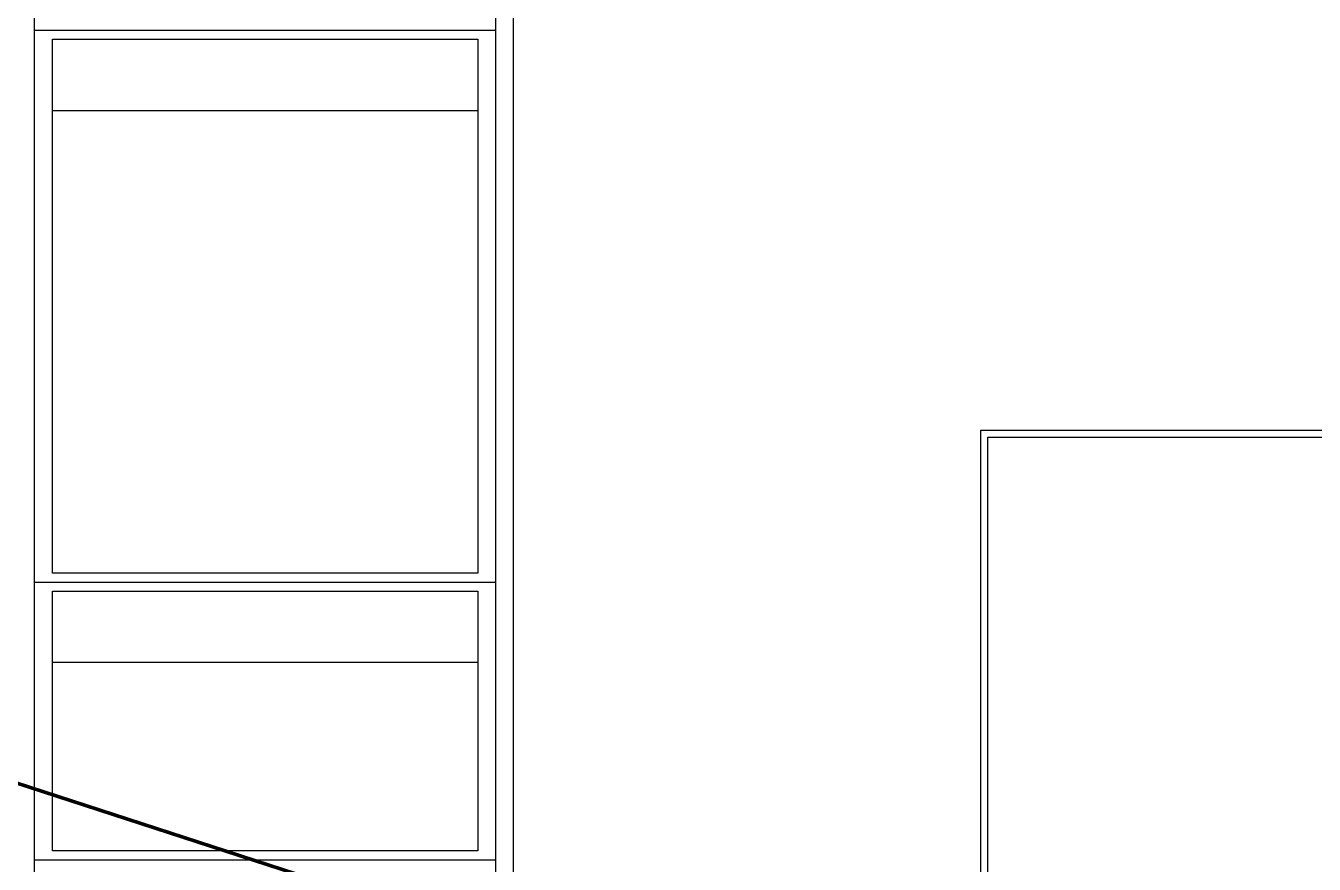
# Model space of a CAD drawing. Extents: x 0 to 840, y 0 to 273.
# Drawn here: x 642.4 to 728.7, y 59.1 to 115.2 of the extents above; entities that cross this region are included whole.
import ezdxf

# ---------------------------------------------------------------- set-up
doc = ezdxf.new("R2010")
doc.units = 0
doc.linetypes.add('1', pattern=[60.929508, 30.464754, -30.464754])
doc.layers.get('0').update_dxf_attribs({"linetype": 'CONTINUOUS'})
doc.layers.add('图框', color=7, linetype='CONTINUOUS')

msp = doc.modelspace()

# ---------------------------------------------------------------- linework, layer by layer
at = {"color": 7, "linetype": '1', "const_width": 0.239}
msp.add_lwpolyline([(0, 273.254), (840.158, 0)], dxfattribs=at)
msp.add_lwpolyline([(0, 273.254), (840.158, 0)], dxfattribs=at)
at = {"layer": '图框', "color": 7}
for points in [[(675.046, 223.54), (675.046, 4.916), (346.056, 4.916), (346.056, 223.54), (675.046, 223.54)], [(673.857, 222.351), (673.857, 6.104), (642.965, 6.104), (642.965, 222.351), (673.857, 222.351)], [(642.965, 114.951), (673.857, 114.951)], [(672.669, 114.357), (672.669, 78.576), (644.153, 78.576), (644.153, 114.357), (672.669, 114.357)], [(672.669, 114.357), (672.669, 109.562), (644.153, 109.562), (644.153, 114.357), (672.669, 114.357)], [(837.974, 88.16), (837.974, 0.71), (706.378, 0.71), (706.378, 88.16), (837.974, 88.16)], [(706.853, 1.186), (706.853, 87.685), (824.666, 87.685), (824.666, 1.186), (706.853, 1.186)], [(642.965, 77.982), (673.857, 77.982)], [(644.153, 59.981), (644.153, 77.388), (672.669, 77.388), (672.669, 59.981)], [(672.669, 77.388), (672.669, 72.593), (644.153, 72.593), (644.153, 77.388), (672.669, 77.388)], [(672.669, 72.593), (672.669, 59.981), (644.153, 59.981), (644.153, 72.593)], [(642.965, 59.387), (673.857, 59.387)]]:
    msp.add_lwpolyline(points, dxfattribs=at)
at = {"layer": '图框', "color": 7, "const_width": 0.00000000153}
for points in [[(647.601, 111.96), (646.848, 111.96), (646.641, 111.373), (646.376, 111.373), (647.073, 113.326), (647.394, 113.326), (648.08, 111.373), (647.802, 111.373), (647.601, 111.96)], [(651.419, 112.346), (651.419, 112.346), (651.409, 112.435), (651.379, 112.505), (651.329, 112.557), (651.329, 112.557), (651.267, 112.593), (651.201, 112.614), (651.13, 112.622), (651.13, 112.622), (651.023, 112.607), (650.931, 112.564), (650.854, 112.491), (650.854, 112.491), (650.796, 112.395), (650.761, 112.281), (650.749, 112.147), (650.749, 111.373), (650.527, 111.373), (650.527, 113.326), (650.749, 113.326), (650.749, 112.584), (650.749, 112.584), (650.815, 112.661), (650.882, 112.722), (650.949, 112.765), (650.949, 112.765), (651.021, 112.794), (651.105, 112.811), (651.199, 112.817), (651.199, 112.817), (651.326, 112.806), (651.433, 112.771), (651.522, 112.714), (651.522, 112.714), (651.589, 112.637), (651.628, 112.544), (651.642, 112.434), (651.642, 111.373), (651.419, 111.373), (651.419, 112.346)], [(652.204, 113.045), (651.979, 113.045), (651.979, 113.326), (652.204, 113.326)], [(653.094, 112.777), (653.094, 112.595), (652.864, 112.595), (652.864, 111.633), (652.864, 111.633), (652.866, 111.588), (652.875, 111.555), (652.889, 111.533), (652.889, 111.533), (652.911, 111.518), (652.944, 111.51), (652.987, 111.507), (652.987, 111.507), (653.028, 111.508), (653.064, 111.512), (653.094, 111.518), (653.094, 111.33), (653.094, 111.33), (653.027, 111.32), (652.966, 111.313), (652.912, 111.311), (652.912, 111.311), (652.831, 111.318), (652.764, 111.337), (652.711, 111.369), (652.711, 111.369), (652.672, 111.413), (652.649, 111.468), (652.641, 111.534), (652.641, 112.595), (652.451, 112.595), (652.451, 112.777), (652.641, 112.777), (652.641, 113.163), (652.863, 113.163), (652.863, 112.777), (653.094, 112.777)], [(656.629, 112.777), (656.629, 112.595), (656.398, 112.595), (656.398, 111.633), (656.398, 111.633), (656.401, 111.588), (656.409, 111.555), (656.423, 111.533), (656.423, 111.533), (656.446, 111.518), (656.478, 111.51), (656.521, 111.507), (656.521, 111.507), (656.563, 111.508), (656.599, 111.512), (656.629, 111.518), (656.629, 111.33), (656.629, 111.33), (656.562, 111.32), (656.501, 111.313), (656.446, 111.311), (656.446, 111.311), (656.366, 111.318), (656.299, 111.337), (656.245, 111.369), (656.245, 111.369), (656.207, 111.413), (656.183, 111.468), (656.176, 111.534), (656.176, 112.595), (655.985, 112.595), (655.985, 112.777), (656.176, 112.777), (656.176, 113.163), (656.398, 113.163), (656.398, 112.777), (656.629, 112.777)], [(657.996, 113.326), (658.143, 113.326), (657.508, 111.319), (657.361, 111.319), (657.996, 113.326)], [(658.896, 111.373), (658.896, 113.326), (659.649, 113.326), (659.649, 113.326), (659.88, 113.298), (660.074, 113.211), (660.233, 113.067), (660.233, 113.067), (660.351, 112.871), (660.422, 112.633), (660.445, 112.351), (660.445, 112.351), (660.421, 112.069), (660.35, 111.83), (660.232, 111.634), (660.232, 111.634), (660.073, 111.489), (659.878, 111.402), (659.649, 111.373), (658.896, 111.373)], [(663.704, 113.045), (663.479, 113.045), (663.479, 113.326), (663.704, 113.326)], [(647.231, 113.058), (646.909, 112.169), (647.531, 112.169)], [(648.956, 112.581), (648.956, 112.581), (648.819, 112.567), (648.706, 112.533), (648.619, 112.477), (648.619, 112.477), (648.556, 112.391), (648.519, 112.266), (648.506, 112.102), (648.506, 111.373), (648.281, 111.373), (648.281, 112.777), (648.488, 112.777), (648.488, 112.522), (648.488, 112.522), (648.551, 112.618), (648.613, 112.693), (648.674, 112.749), (648.674, 112.749), (648.736, 112.787), (648.801, 112.809), (648.871, 112.817), (648.871, 112.817), (648.893, 112.816), (648.922, 112.813), (648.956, 112.809), (648.956, 112.581)], [(650.27, 112.305), (650.044, 112.305), (650.044, 112.305), (650.023, 112.396), (649.987, 112.472), (649.937, 112.532), (649.937, 112.532), (649.874, 112.576), (649.799, 112.602), (649.712, 112.611), (649.712, 112.611), (649.599, 112.594), (649.504, 112.545), (649.427, 112.462), (649.427, 112.462), (649.369, 112.35), (649.335, 112.213), (649.324, 112.051), (649.324, 112.051), (649.335, 111.897), (649.37, 111.766), (649.428, 111.659), (649.428, 111.659), (649.507, 111.581), (649.603, 111.533), (649.717, 111.517), (649.717, 111.517), (649.883, 111.555), (649.997, 111.668), (650.06, 111.855), (650.285, 111.855), (650.285, 111.855), (650.257, 111.696), (650.2, 111.563), (650.114, 111.454), (650.114, 111.454), (650.002, 111.375), (649.868, 111.327), (649.712, 111.311), (649.712, 111.311), (649.534, 111.333), (649.383, 111.4), (649.258, 111.511), (649.258, 111.511), (649.165, 111.66), (649.109, 111.84), (649.09, 112.051), (649.09, 112.051), (649.109, 112.268), (649.166, 112.453), (649.26, 112.608), (649.26, 112.608), (649.386, 112.724), (649.538, 112.794), (649.715, 112.817), (649.715, 112.817), (649.866, 112.803), (649.996, 112.759), (650.105, 112.686), (650.105, 112.686), (650.188, 112.585), (650.243, 112.458), (650.27, 112.305)], [(652.204, 112.777), (652.204, 111.373), (651.982, 111.373), (651.982, 112.777), (652.204, 112.777)], [(654.495, 112), (653.461, 112), (653.461, 112), (653.476, 111.863), (653.514, 111.746), (653.575, 111.649), (653.575, 111.649), (653.656, 111.576), (653.756, 111.532), (653.874, 111.518), (653.874, 111.518), (654.036, 111.549), (654.158, 111.643), (654.241, 111.799), (654.466, 111.799), (654.466, 111.799), (654.425, 111.657), (654.358, 111.537), (654.265, 111.44), (654.265, 111.44), (654.15, 111.368), (654.017, 111.326), (653.866, 111.311), (653.866, 111.311), (653.683, 111.333), (653.527, 111.4), (653.399, 111.511), (653.399, 111.511), (653.304, 111.66), (653.247, 111.842), (653.228, 112.056), (653.228, 112.056), (653.247, 112.271), (653.306, 112.456), (653.403, 112.61), (653.403, 112.61), (653.533, 112.725), (653.689, 112.794), (653.871, 112.817), (653.871, 112.817), (654.218, 112.726), (654.426, 112.454), (654.495, 112)], [(654.257, 112.182), (654.257, 112.182), (654.245, 112.297), (654.208, 112.399), (654.147, 112.488), (654.147, 112.488), (654.067, 112.556), (653.974, 112.597), (653.868, 112.611), (653.868, 112.611), (653.762, 112.598), (653.67, 112.559), (653.59, 112.494), (653.59, 112.494), (653.527, 112.408), (653.486, 112.304), (653.466, 112.182)], [(655.835, 112.305), (655.61, 112.305), (655.61, 112.305), (655.589, 112.396), (655.553, 112.472), (655.503, 112.532), (655.503, 112.532), (655.44, 112.576), (655.365, 112.602), (655.278, 112.611), (655.278, 112.611), (655.165, 112.594), (655.07, 112.545), (654.993, 112.462), (654.993, 112.462), (654.935, 112.35), (654.901, 112.213), (654.889, 112.051), (654.889, 112.051), (654.901, 111.897), (654.936, 111.766), (654.994, 111.659), (654.994, 111.659), (655.072, 111.581), (655.169, 111.533), (655.283, 111.517), (655.283, 111.517), (655.449, 111.555), (655.563, 111.668), (655.626, 111.855), (655.851, 111.855), (655.851, 111.855), (655.823, 111.696), (655.765, 111.563), (655.68, 111.454), (655.68, 111.454), (655.568, 111.375), (655.434, 111.327), (655.278, 111.311), (655.278, 111.311), (655.1, 111.333), (654.948, 111.4), (654.823, 111.511), (654.823, 111.511), (654.73, 111.66), (654.675, 111.84), (654.656, 112.051), (654.656, 112.051), (654.675, 112.268), (654.732, 112.453), (654.826, 112.608), (654.826, 112.608), (654.952, 112.724), (655.104, 112.794), (655.28, 112.817), (655.28, 112.817), (655.432, 112.803), (655.562, 112.759), (655.67, 112.686), (655.67, 112.686), (655.754, 112.585), (655.809, 112.458), (655.835, 112.305)], [(659.607, 111.593), (659.607, 111.593), (659.784, 111.614), (659.931, 111.678), (660.046, 111.785), (660.046, 111.785), (660.129, 111.934), (660.179, 112.121), (660.196, 112.348), (660.196, 112.348), (660.179, 112.577), (660.129, 112.765), (660.046, 112.914), (660.046, 112.914), (659.931, 113.021), (659.784, 113.085), (659.607, 113.107), (659.146, 113.107), (659.146, 111.593)], [(661.9, 112), (660.866, 112), (660.866, 112), (660.881, 111.863), (660.919, 111.746), (660.98, 111.649), (660.98, 111.649), (661.061, 111.576), (661.161, 111.532), (661.278, 111.518), (661.278, 111.518), (661.441, 111.549), (661.563, 111.643), (661.646, 111.799), (661.871, 111.799), (661.871, 111.799), (661.829, 111.657), (661.762, 111.537), (661.67, 111.44), (661.67, 111.44), (661.555, 111.368), (661.422, 111.326), (661.27, 111.311), (661.27, 111.311), (661.088, 111.333), (660.932, 111.4), (660.804, 111.511), (660.804, 111.511), (660.709, 111.66), (660.652, 111.842), (660.633, 112.056), (660.633, 112.056), (660.652, 112.271), (660.711, 112.456), (660.808, 112.61), (660.808, 112.61), (660.938, 112.725), (661.094, 112.794), (661.276, 112.817), (661.276, 112.817), (661.623, 112.726), (661.831, 112.454), (661.9, 112)], [(661.662, 112.182), (661.662, 112.182), (661.65, 112.297), (661.613, 112.399), (661.552, 112.488), (661.552, 112.488), (661.472, 112.556), (661.379, 112.597), (661.273, 112.611), (661.273, 112.611), (661.167, 112.598), (661.074, 112.559), (660.995, 112.494), (660.995, 112.494), (660.932, 112.408), (660.891, 112.304), (660.871, 112.182)], [(662.308, 111.791), (662.308, 111.791), (662.324, 111.713), (662.353, 111.646), (662.395, 111.591), (662.395, 111.591), (662.455, 111.55), (662.54, 111.526), (662.651, 111.518), (662.651, 111.518), (662.742, 111.524), (662.821, 111.544), (662.888, 111.578), (662.888, 111.578), (662.937, 111.622), (662.967, 111.676), (662.977, 111.737), (662.977, 111.737), (662.972, 111.786), (662.955, 111.827), (662.926, 111.861), (662.926, 111.861), (662.885, 111.889), (662.83, 111.913), (662.76, 111.933), (662.551, 111.984), (662.551, 111.984), (662.402, 112.027), (662.286, 112.076), (662.204, 112.133), (662.204, 112.133), (662.15, 112.201), (662.117, 112.286), (662.106, 112.389), (662.106, 112.389), (662.123, 112.51), (662.172, 112.614), (662.254, 112.701), (662.254, 112.701), (662.363, 112.766), (662.493, 112.804), (662.645, 112.817), (662.645, 112.817), (662.795, 112.805), (662.92, 112.767), (663.02, 112.705), (663.02, 112.705), (663.094, 112.619), (663.138, 112.513), (663.154, 112.386), (662.918, 112.386), (662.918, 112.386), (662.884, 112.511), (662.79, 112.586), (662.637, 112.611), (662.637, 112.611), (662.552, 112.605), (662.48, 112.585), (662.42, 112.554), (662.42, 112.554), (662.375, 112.511), (662.349, 112.459), (662.34, 112.399), (662.34, 112.399), (662.346, 112.353), (662.367, 112.312), (662.401, 112.278), (662.401, 112.278), (662.451, 112.248), (662.517, 112.221), (662.599, 112.198), (662.814, 112.147), (662.814, 112.147), (662.94, 112.109), (663.041, 112.061), (663.117, 112.004), (663.117, 112.004), (663.169, 111.936), (663.2, 111.853), (663.21, 111.756), (663.21, 111.756), (663.193, 111.63), (663.141, 111.522), (663.054, 111.432), (663.054, 111.432), (662.937, 111.365), (662.796, 111.325), (662.632, 111.312), (662.632, 111.312), (662.328, 111.365), (662.141, 111.525), (662.072, 111.791), (662.308, 111.791)], [(663.704, 112.777), (663.704, 111.373), (663.481, 111.373), (663.481, 112.777), (663.704, 112.777)], [(664.556, 111.311), (664.556, 111.311), (664.4, 111.334), (664.263, 111.401), (664.143, 111.514), (664.143, 111.514), (664.051, 111.663), (663.995, 111.842), (663.977, 112.051), (663.977, 112.051), (663.995, 112.265), (664.05, 112.45), (664.142, 112.605), (664.142, 112.605), (664.263, 112.723), (664.407, 112.794), (664.575, 112.817), (664.575, 112.817), (664.739, 112.79), (664.882, 112.709), (665.003, 112.573), (664.976, 112.777), (665.21, 112.777), (665.21, 111.603), (665.21, 111.603), (665.207, 111.476), (665.199, 111.364), (665.186, 111.267), (665.186, 111.267), (665.165, 111.179), (665.135, 111.095), (665.097, 111.016), (665.097, 111.016), (665.047, 110.946), (664.983, 110.889), (664.905, 110.845), (664.905, 110.845), (664.813, 110.814), (664.705, 110.795), (664.582, 110.789), (664.582, 110.789), (664.429, 110.801), (664.298, 110.839), (664.189, 110.901), (664.189, 110.901), (664.105, 110.986), (664.049, 111.089), (664.022, 111.212), (664.25, 111.212), (664.25, 111.212), (664.305, 111.081), (664.418, 111.002), (664.591, 110.976), (664.591, 110.976), (664.725, 110.99), (664.828, 111.033), (664.899, 111.104), (664.899, 111.104), (664.945, 111.203), (664.973, 111.332), (664.982, 111.491), (664.982, 111.563), (664.982, 111.563), (664.919, 111.482), (664.854, 111.418), (664.788, 111.37), (664.788, 111.37), (664.717, 111.338), (664.64, 111.318), (664.556, 111.311)], [(664.599, 112.611), (664.487, 112.595), (664.393, 112.546), (664.315, 112.464), (664.315, 112.464), (664.257, 112.354), (664.222, 112.221), (664.21, 112.064), (664.21, 112.064), (664.222, 111.907), (664.257, 111.773), (664.315, 111.664), (664.315, 111.664), (664.393, 111.583), (664.488, 111.534), (664.601, 111.518), (664.601, 111.518), (664.711, 111.534), (664.804, 111.581), (664.88, 111.661), (664.88, 111.661), (664.937, 111.769), (664.971, 111.9), (664.982, 112.056), (664.982, 112.056), (664.971, 112.218), (664.937, 112.355), (664.881, 112.465), (664.881, 112.465), (664.805, 112.546), (664.711, 112.595), (664.599, 112.611)], [(665.531, 112.777), (665.738, 112.777), (665.738, 112.541), (665.738, 112.541), (665.802, 112.63), (665.869, 112.701), (665.94, 112.753), (665.94, 112.753), (666.018, 112.789), (666.106, 112.81), (666.204, 112.817), (666.204, 112.817), (666.33, 112.806), (666.439, 112.771), (666.528, 112.713), (666.528, 112.713), (666.595, 112.635), (666.635, 112.543), (666.649, 112.434), (666.649, 111.373), (666.426, 111.373), (666.426, 112.346), (666.426, 112.346), (666.418, 112.424), (666.392, 112.491), (666.349, 112.547), (666.349, 112.547), (666.29, 112.588), (666.22, 112.613), (666.137, 112.622), (666.137, 112.622), (666.03, 112.607), (665.938, 112.564), (665.861, 112.492), (665.861, 112.492), (665.803, 112.396), (665.768, 112.281), (665.756, 112.147), (665.756, 111.373), (665.531, 111.373), (665.531, 112.777)], [(668.157, 112), (667.123, 112), (667.123, 112), (667.138, 111.863), (667.176, 111.746), (667.237, 111.649), (667.237, 111.649), (667.318, 111.576), (667.418, 111.532), (667.536, 111.518), (667.536, 111.518), (667.698, 111.549), (667.82, 111.643), (667.903, 111.799), (668.128, 111.799), (668.128, 111.799), (668.086, 111.657), (668.019, 111.537), (667.927, 111.44), (667.927, 111.44), (667.812, 111.368), (667.679, 111.326), (667.528, 111.311), (667.528, 111.311), (667.345, 111.333), (667.189, 111.4), (667.061, 111.511), (667.061, 111.511), (666.966, 111.66), (666.909, 111.842), (666.89, 112.056), (666.89, 112.056), (666.909, 112.271), (666.968, 112.456), (667.065, 112.61), (667.065, 112.61), (667.195, 112.725), (667.351, 112.794), (667.533, 112.817), (667.533, 112.817), (667.88, 112.726), (668.088, 112.454), (668.157, 112)], [(667.919, 112.182), (667.919, 112.182), (667.907, 112.297), (667.87, 112.399), (667.809, 112.488), (667.809, 112.488), (667.729, 112.556), (667.636, 112.597), (667.53, 112.611), (667.53, 112.611), (667.424, 112.598), (667.332, 112.559), (667.252, 112.494), (667.252, 112.494), (667.189, 112.408), (667.148, 112.304), (667.128, 112.182)], [(669.074, 112.581), (669.074, 112.581), (668.936, 112.567), (668.824, 112.533), (668.736, 112.477), (668.736, 112.477), (668.674, 112.391), (668.636, 112.266), (668.624, 112.102), (668.624, 111.373), (668.399, 111.373), (668.399, 112.777), (668.605, 112.777), (668.605, 112.522), (668.605, 112.522), (668.669, 112.618), (668.731, 112.693), (668.791, 112.749), (668.791, 112.749), (668.853, 112.787), (668.919, 112.809), (668.988, 112.817), (668.988, 112.817), (669.011, 112.816), (669.039, 112.813), (669.074, 112.809), (669.074, 112.581)], [(647.875, 75.745), (647.875, 75.745), (647.858, 75.589), (647.807, 75.456), (647.723, 75.344), (647.723, 75.344), (647.612, 75.26), (647.48, 75.209), (647.328, 75.193), (646.714, 75.193), (646.714, 74.365), (646.465, 74.365), (646.465, 76.318), (647.271, 76.318), (647.271, 76.318), (647.45, 76.302), (647.598, 76.252), (647.718, 76.17), (647.718, 76.17), (647.805, 76.056), (647.857, 75.915), (647.875, 75.745)], [(647.234, 75.412), (647.234, 75.412), (647.345, 75.423), (647.438, 75.453), (647.514, 75.504), (647.514, 75.504), (647.57, 75.572), (647.603, 75.656), (647.614, 75.756), (647.614, 75.756), (647.603, 75.855), (647.57, 75.939), (647.514, 76.007), (647.514, 76.007), (647.438, 76.058), (647.345, 76.088), (647.234, 76.099), (646.714, 76.099), (646.714, 75.412)], [(650.787, 76.037), (650.565, 76.037), (650.565, 76.318), (650.787, 76.318)], [(654.461, 75.769), (654.461, 75.587), (654.231, 75.587), (654.231, 74.625), (654.231, 74.625), (654.234, 74.58), (654.242, 74.547), (654.256, 74.524), (654.256, 74.524), (654.278, 74.51), (654.311, 74.502), (654.354, 74.499), (654.354, 74.499), (654.396, 74.5), (654.432, 74.504), (654.461, 74.509), (654.461, 74.322), (654.461, 74.322), (654.395, 74.311), (654.334, 74.305), (654.279, 74.303), (654.279, 74.303), (654.198, 74.31), (654.131, 74.329), (654.078, 74.361), (654.078, 74.361), (654.039, 74.405), (654.016, 74.46), (654.008, 74.526), (654.008, 75.587), (653.818, 75.587), (653.818, 75.769), (654.008, 75.769), (654.008, 76.155), (654.231, 76.155), (654.231, 75.769), (654.461, 75.769)], [(656.927, 76.318), (656.927, 74.365), (656.645, 74.365), (655.635, 75.948), (655.635, 74.365), (655.399, 74.365), (655.399, 76.318), (655.67, 76.318), (656.691, 74.721), (656.691, 76.318), (656.927, 76.318)], [(648.845, 75.573), (648.845, 75.573), (648.707, 75.559), (648.595, 75.524), (648.507, 75.469), (648.507, 75.469), (648.444, 75.383), (648.407, 75.258), (648.394, 75.093), (648.394, 74.365), (648.169, 74.365), (648.169, 75.769), (648.376, 75.769), (648.376, 75.514), (648.376, 75.514), (648.439, 75.61), (648.501, 75.685), (648.562, 75.74), (648.562, 75.74), (648.624, 75.778), (648.689, 75.801), (648.759, 75.809), (648.759, 75.809), (648.782, 75.808), (648.81, 75.805), (648.845, 75.801), (648.845, 75.573)], [(649.611, 75.809), (649.611, 75.809), (649.798, 75.787), (649.955, 75.72), (650.081, 75.609), (650.081, 75.609), (650.174, 75.458), (650.23, 75.27), (650.249, 75.045), (650.249, 75.045), (650.23, 74.831), (650.173, 74.65), (650.079, 74.501), (650.079, 74.501), (649.951, 74.391), (649.796, 74.325), (649.614, 74.303), (649.614, 74.303), (649.428, 74.325), (649.272, 74.392), (649.146, 74.503), (649.146, 74.503), (649.053, 74.653), (648.997, 74.837), (648.978, 75.056), (648.978, 75.056), (648.997, 75.275), (649.054, 75.459), (649.147, 75.61), (649.147, 75.61), (649.274, 75.72), (649.428, 75.787), (649.611, 75.809)], [(649.613, 75.603), (649.497, 75.587), (649.399, 75.538), (649.319, 75.457), (649.319, 75.457), (649.259, 75.347), (649.223, 75.214), (649.212, 75.056), (649.212, 75.056), (649.223, 74.899), (649.259, 74.765), (649.319, 74.656), (649.319, 74.656), (649.399, 74.575), (649.497, 74.526), (649.613, 74.51), (649.613, 74.51), (649.728, 74.526), (649.826, 74.575), (649.907, 74.656), (649.907, 74.656), (649.967, 74.764), (650.003, 74.895), (650.015, 75.048), (650.015, 75.048), (650.004, 75.209), (649.968, 75.345), (649.91, 75.455), (649.91, 75.455), (649.83, 75.537), (649.731, 75.587), (649.613, 75.603)], [(650.565, 75.769), (650.787, 75.769), (650.787, 74.073), (650.787, 74.073), (650.745, 73.91), (650.617, 73.813), (650.404, 73.781), (650.404, 73.781), (650.38, 73.781), (650.355, 73.784), (650.329, 73.789), (650.329, 73.979), (650.329, 73.979), (650.35, 73.976), (650.371, 73.974), (650.391, 73.973), (650.391, 73.973), (650.449, 73.978), (650.494, 73.992), (650.526, 74.015), (650.526, 74.015), (650.548, 74.05), (650.561, 74.098), (650.565, 74.161), (650.565, 75.769)], [(652.328, 74.992), (651.294, 74.992), (651.294, 74.992), (651.309, 74.855), (651.347, 74.738), (651.408, 74.641), (651.408, 74.641), (651.489, 74.568), (651.589, 74.524), (651.707, 74.509), (651.707, 74.509), (651.869, 74.541), (651.991, 74.634), (652.074, 74.791), (652.299, 74.791), (652.299, 74.791), (652.257, 74.648), (652.19, 74.529), (652.098, 74.432), (652.098, 74.432), (651.983, 74.36), (651.85, 74.317), (651.698, 74.303), (651.698, 74.303), (651.516, 74.325), (651.36, 74.392), (651.232, 74.503), (651.232, 74.503), (651.137, 74.652), (651.08, 74.834), (651.061, 75.048), (651.061, 75.048), (651.08, 75.263), (651.139, 75.448), (651.236, 75.601), (651.236, 75.601), (651.366, 75.717), (651.522, 75.786), (651.704, 75.809), (651.704, 75.809), (652.051, 75.718), (652.259, 75.446), (652.328, 74.992)], [(652.09, 75.174), (652.09, 75.174), (652.078, 75.289), (652.041, 75.391), (651.98, 75.479), (651.98, 75.479), (651.9, 75.548), (651.807, 75.589), (651.701, 75.603), (651.701, 75.603), (651.595, 75.59), (651.502, 75.551), (651.423, 75.486), (651.423, 75.486), (651.36, 75.4), (651.319, 75.296), (651.299, 75.174)], [(653.668, 75.297), (653.443, 75.297), (653.443, 75.297), (653.422, 75.388), (653.386, 75.463), (653.336, 75.524), (653.336, 75.524), (653.273, 75.567), (653.198, 75.594), (653.111, 75.603), (653.111, 75.603), (652.998, 75.586), (652.903, 75.537), (652.825, 75.454), (652.825, 75.454), (652.768, 75.342), (652.734, 75.205), (652.722, 75.043), (652.722, 75.043), (652.734, 74.888), (652.769, 74.758), (652.827, 74.651), (652.827, 74.651), (652.905, 74.572), (653.002, 74.525), (653.116, 74.509), (653.116, 74.509), (653.281, 74.547), (653.396, 74.659), (653.459, 74.847), (653.684, 74.847), (653.684, 74.847), (653.655, 74.688), (653.598, 74.554), (653.512, 74.446), (653.512, 74.446), (653.401, 74.367), (653.267, 74.319), (653.11, 74.303), (653.11, 74.303), (652.933, 74.325), (652.781, 74.392), (652.656, 74.503), (652.656, 74.503), (652.563, 74.651), (652.507, 74.831), (652.489, 75.043), (652.489, 75.043), (652.508, 75.259), (652.564, 75.445), (652.659, 75.6), (652.659, 75.6), (652.785, 75.716), (652.936, 75.786), (653.113, 75.809), (653.113, 75.809), (653.265, 75.794), (653.395, 75.751), (653.503, 75.678), (653.503, 75.678), (653.586, 75.577), (653.641, 75.45), (653.668, 75.297)], [(657.283, 75.353), (657.283, 75.353), (657.353, 75.607), (657.54, 75.758), (657.846, 75.809), (657.846, 75.809), (658.005, 75.798), (658.136, 75.766), (658.24, 75.711), (658.24, 75.711), (658.314, 75.636), (658.359, 75.541), (658.374, 75.426), (658.374, 74.6), (658.374, 74.6), (658.387, 74.539), (658.427, 74.503), (658.494, 74.491), (658.494, 74.491), (658.51, 74.491), (658.526, 74.493), (658.542, 74.496), (658.542, 74.327), (658.542, 74.327), (658.484, 74.314), (658.433, 74.306), (658.39, 74.303), (658.39, 74.303), (658.324, 74.309), (658.27, 74.325), (658.228, 74.353), (658.228, 74.353), (658.196, 74.392), (658.173, 74.444), (658.159, 74.509), (658.159, 74.509), (658.006, 74.395), (657.847, 74.326), (657.682, 74.303), (657.682, 74.303), (657.551, 74.316), (657.439, 74.353), (657.346, 74.416), (657.346, 74.416), (657.277, 74.499), (657.235, 74.6), (657.221, 74.718), (657.221, 74.718), (657.223, 74.758), (657.227, 74.796), (657.233, 74.831), (657.233, 74.831), (657.242, 74.863), (657.251, 74.893), (657.26, 74.921), (657.26, 74.921), (657.272, 74.946), (657.29, 74.97), (657.312, 74.993), (657.312, 74.993), (657.336, 75.014), (657.357, 75.032), (657.375, 75.048), (657.375, 75.048), (657.396, 75.062), (657.425, 75.076), (657.461, 75.09), (657.461, 75.09), (657.498, 75.102), (657.529, 75.112), (657.554, 75.119), (657.554, 75.119), (657.58, 75.126), (657.618, 75.133), (657.666, 75.142), (657.666, 75.142), (657.715, 75.15), (657.754, 75.156), (657.784, 75.16), (657.784, 75.16), (657.816, 75.165), (657.86, 75.171), (657.918, 75.179), (657.918, 75.179), (657.997, 75.192), (658.057, 75.209), (658.1, 75.23), (658.1, 75.23), (658.129, 75.257), (658.145, 75.292), (658.151, 75.334), (658.151, 75.393), (658.151, 75.393), (658.142, 75.456), (658.115, 75.508), (658.069, 75.549), (658.069, 75.549), (658.007, 75.579), (657.93, 75.596), (657.838, 75.602), (657.838, 75.602), (657.742, 75.596), (657.664, 75.576), (657.602, 75.542), (657.602, 75.542), (657.556, 75.494), (657.524, 75.431), (657.508, 75.353), (657.283, 75.353)], [(658.757, 75.769), (658.963, 75.769), (658.963, 75.571), (658.963, 75.571), (659.025, 75.647), (659.089, 75.708), (659.155, 75.753), (659.155, 75.753), (659.226, 75.784), (659.306, 75.803), (659.395, 75.809), (659.395, 75.809), (659.552, 75.785), (659.678, 75.714), (659.773, 75.595), (659.773, 75.595), (659.838, 75.666), (659.904, 75.721), (659.968, 75.761), (659.968, 75.761), (660.037, 75.788), (660.116, 75.804), (660.204, 75.809), (660.204, 75.809), (660.325, 75.798), (660.425, 75.764), (660.506, 75.709), (660.506, 75.709), (660.564, 75.632), (660.6, 75.535), (660.611, 75.418), (660.611, 74.365), (660.386, 74.365), (660.386, 75.332), (660.386, 75.332), (660.379, 75.415), (660.356, 75.484), (660.318, 75.54), (660.318, 75.54), (660.266, 75.581), (660.203, 75.605), (660.126, 75.613), (660.126, 75.613), (660.04, 75.601), (659.962, 75.566), (659.893, 75.506), (659.893, 75.506), (659.84, 75.43), (659.808, 75.343), (659.797, 75.246), (659.797, 74.365), (659.572, 74.365), (659.572, 75.332), (659.572, 75.332), (659.564, 75.415), (659.541, 75.484), (659.504, 75.54), (659.504, 75.54), (659.452, 75.581), (659.388, 75.605), (659.312, 75.613), (659.312, 75.613), (659.225, 75.601), (659.148, 75.566), (659.079, 75.506), (659.079, 75.506), (659.025, 75.43), (658.993, 75.343), (658.982, 75.246), (658.982, 74.365), (658.757, 74.365), (658.757, 75.769)], [(662.12, 74.992), (661.086, 74.992), (661.086, 74.992), (661.101, 74.855), (661.139, 74.738), (661.2, 74.641), (661.2, 74.641), (661.281, 74.568), (661.38, 74.524), (661.498, 74.509), (661.498, 74.509), (661.661, 74.541), (661.783, 74.634), (661.865, 74.791), (662.09, 74.791), (662.09, 74.791), (662.049, 74.648), (661.982, 74.529), (661.889, 74.432), (661.889, 74.432), (661.775, 74.36), (661.642, 74.317), (661.49, 74.303), (661.49, 74.303), (661.307, 74.325), (661.152, 74.392), (661.024, 74.503), (661.024, 74.503), (660.929, 74.652), (660.871, 74.834), (660.852, 75.048), (660.852, 75.048), (660.872, 75.263), (660.93, 75.448), (661.028, 75.601), (661.028, 75.601), (661.158, 75.717), (661.314, 75.786), (661.495, 75.809), (661.495, 75.809), (661.842, 75.718), (662.051, 75.446), (662.12, 74.992)], [(661.881, 75.174), (661.881, 75.174), (661.869, 75.289), (661.833, 75.391), (661.772, 75.479), (661.772, 75.479), (661.692, 75.548), (661.599, 75.589), (661.493, 75.603), (661.493, 75.603), (661.387, 75.59), (661.294, 75.551), (661.214, 75.486), (661.214, 75.486), (661.152, 75.4), (661.111, 75.296), (661.091, 75.174)], [(657.73, 74.498), (657.846, 74.509), (657.947, 74.542), (658.033, 74.596), (658.033, 74.596), (658.099, 74.663), (658.138, 74.733), (658.151, 74.807), (658.151, 75.058), (658.151, 75.058), (658.099, 75.038), (658.031, 75.02), (657.949, 75.005), (657.949, 75.005), (657.863, 74.991), (657.785, 74.979), (657.714, 74.967), (657.714, 74.967), (657.65, 74.952), (657.591, 74.926), (657.535, 74.891), (657.535, 74.891), (657.49, 74.845), (657.463, 74.79), (657.454, 74.723), (657.454, 74.723), (657.462, 74.657), (657.487, 74.602), (657.527, 74.557), (657.527, 74.557), (657.582, 74.524), (657.649, 74.505), (657.73, 74.498)]]:
    msp.add_lwpolyline(points, dxfattribs=at)

doc.saveas('drawing.dxf')
